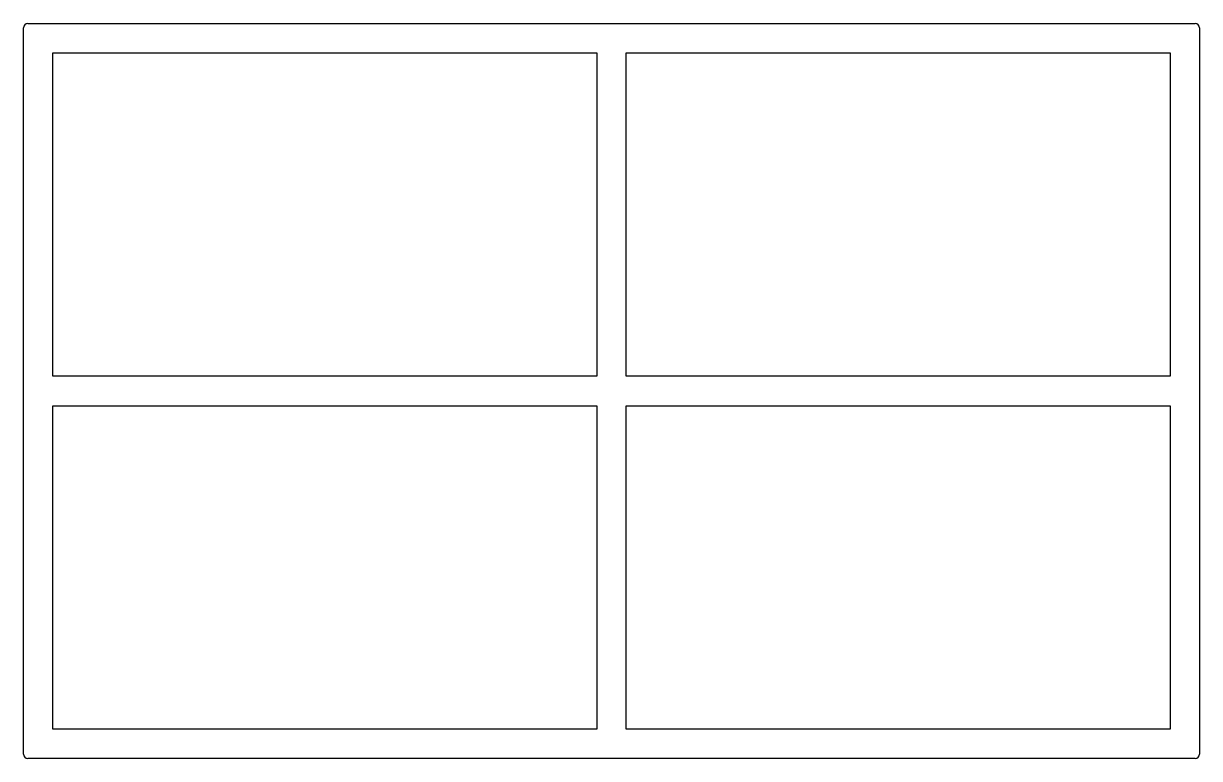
# Model space of a CAD drawing. Extents: x 1980.3 to 2060.3, y 1912.5 to 1962.5.
import ezdxf

# ---------------------------------------------------------------- set-up
doc = ezdxf.new("R2010")
doc.units = 0
doc.layers.get('0').update_dxf_attribs({"linetype": 'CONTINUOUS'})

msp = doc.modelspace()

# ---------------------------------------------------------------- linework, layer by layer
for p, q in [((1980.599, 1962.533), (2059.999, 1962.533)), ((1980.299, 1912.833), (1980.299, 1962.233)), ((2060.299, 1962.233), (2060.299, 1912.833)), ((1982.299, 1938.533), (1982.299, 1960.533)), ((1982.299, 1960.533), (2019.299, 1960.533)), ((2019.299, 1960.533), (2019.299, 1938.533)), ((2021.299, 1938.533), (2021.299, 1960.533)), ((2021.299, 1960.533), (2058.299, 1960.533)), ((2058.299, 1960.533), (2058.299, 1938.533)), ((2019.299, 1938.533), (1982.299, 1938.533)), ((2058.299, 1938.533), (2021.299, 1938.533)), ((1982.299, 1914.533), (1982.299, 1936.533)), ((1982.299, 1936.533), (2019.299, 1936.533)), ((2019.299, 1936.533), (2019.299, 1914.533)), ((2021.299, 1914.533), (2021.299, 1936.533)), ((2021.299, 1936.533), (2058.299, 1936.533)), ((2058.299, 1936.533), (2058.299, 1914.533)), ((2019.299, 1914.533), (1982.299, 1914.533)), ((2058.299, 1914.533), (2021.299, 1914.533)), ((2059.999, 1912.533), (1980.599, 1912.533))]:
    msp.add_line(p, q)
for centre, start, end in [((1980.599, 1962.233), 90, 180), ((2059.999, 1962.233), 0, 90), ((1980.599, 1912.833), 180, 270), ((2059.999, 1912.833), 270, 360)]:
    msp.add_arc(centre, 0.3, start, end)

doc.saveas('drawing.dxf')
